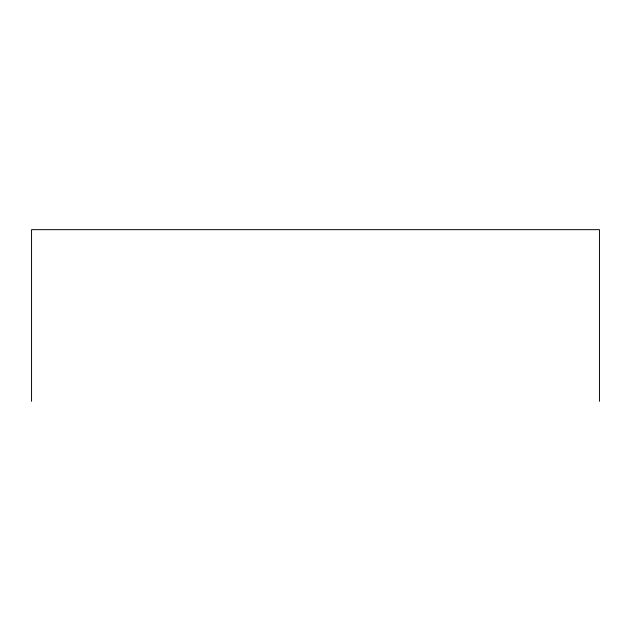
<?xml version="1.0" encoding="UTF-8"?>
<svg xmlns="http://www.w3.org/2000/svg" width="631" height="631" viewBox="0 0 631 631"><rect width="100%" height="100%" fill="white"/><g stroke="black" fill="none" stroke-linecap="round" stroke-linejoin="round"><path stroke-width="0.95" d="M599.45 401.34L599.45 229.66L31.55 229.66L31.55 401.34"/></g></svg>
